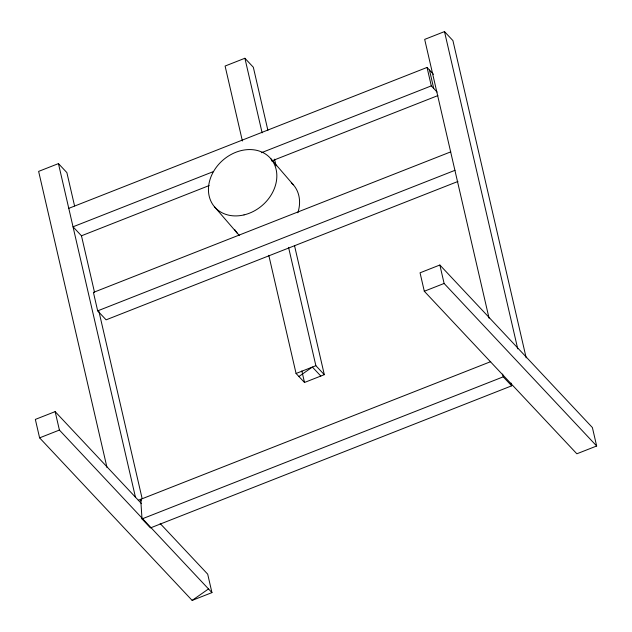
<?xml version="1.0" encoding="UTF-8"?>
<svg xmlns="http://www.w3.org/2000/svg" width="632" height="632" viewBox="0 0 632 632"><rect width="100%" height="100%" fill="white"/><g stroke="black" fill="none" stroke-linecap="round" stroke-linejoin="round"><path stroke-width="0.95" d="M298.912 376.506L312.39 367.058L320.827 376.048M141.536 503.664L55.15 411.622L35.345 419.411L39.603 437.858L192.144 600.4L208.505 588.937M267.889 130.295L253.329 67.237L244.9 58.255L225.095 66.044L242.388 140.983M74.568 205.921L66.874 172.591L58.444 163.601L38.631 171.391L106.99 467.49M526.172 357.831L452.923 40.59L444.493 31.6L424.68 39.389L489.049 318.18M68.77 208.355L427.042 67.442L433.473 74.292M213.584 171.517L73.028 226.801L81.465 235.791L94.524 292.355M261.356 152.731L431.301 85.881L437.067 92.027M81.465 235.791L209.16 185.563M271.626 160.994L437.897 95.59M450.766 151.854L93.418 292.411L97.676 310.857L106.105 319.839L457.947 181.455M97.676 310.857L455.024 170.3M439.856 265.013L420.051 272.811L424.301 291.249L576.85 453.792L596.655 446.002L592.397 427.556L439.856 265.013L444.114 283.46L596.655 446.002M39.603 437.858L59.408 430.068L211.949 592.611L192.144 600.4M424.301 291.249L444.114 283.46M296.068 373.48L315.874 365.691L324.311 374.673L304.505 382.471L296.068 373.48L268.79 255.312M138.329 500.252L490.716 361.646M142.01 518.919L503.246 376.838L511.675 385.828L150.448 527.91L142.01 518.919L140.715 499.312L141.315 500.947M160.157 523.509L207.699 574.164L211.949 592.611M270.615 158.474L293.343 184.797M214.667 207.004L237.403 233.319M444.493 31.6L517.734 348.848M511.043 383.055L511.675 385.828M502.606 374.073L503.246 376.838M429.468 70.026L433.726 88.464M427.042 67.442L431.301 85.881M274.557 159.161L276.105 165.892M294.544 245.753L324.311 374.673M244.9 58.255L262.122 132.854M288.555 247.349L315.874 365.691M301.843 370.937L304.505 382.471M98.955 311.537L142.121 498.506M58.444 163.601L135.453 497.194M55.15 411.622L59.408 430.068M291.281 182.695A37.027 29.981 -40.8 0 1 297.838 212.779M239.465 235.42A37.027 29.981 -40.8 0 1 234.82 229.74M244.015 214.904A37.027 29.981 -40.8 0 0 271.547 159.62A37.027 29.981 -40.8 0 0 212.36 173.697A37.027 29.981 -40.8 0 0 244.015 214.904"/></g></svg>
